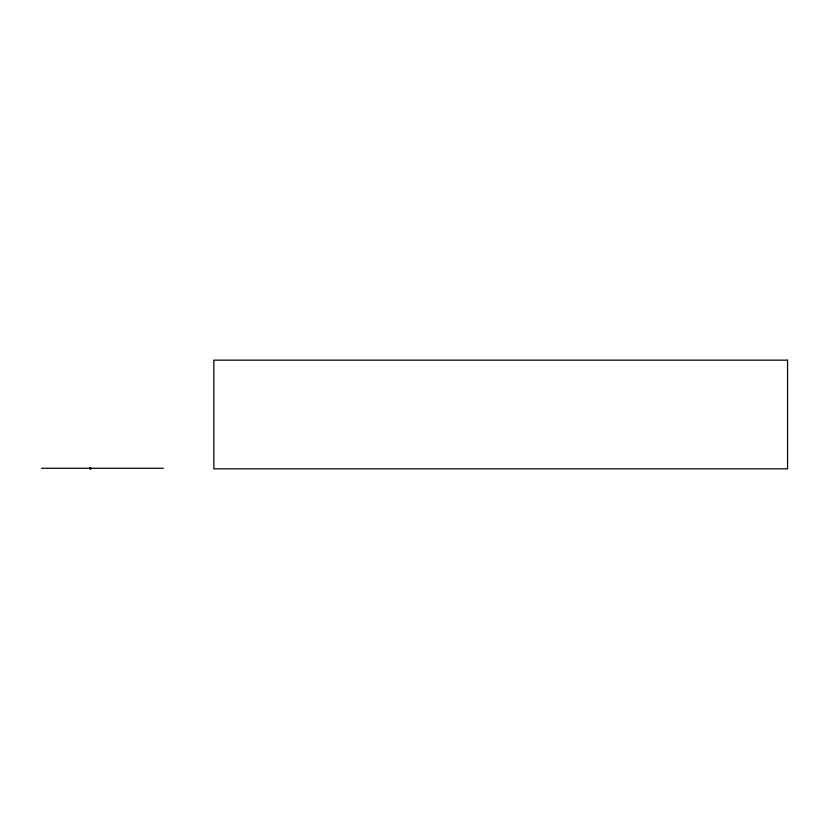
<?xml version="1.0" encoding="UTF-8"?>
<svg xmlns="http://www.w3.org/2000/svg" width="829" height="829" viewBox="0 0 829 829"><rect width="100%" height="100%" fill="white"/><g stroke="black" fill="none" stroke-linecap="round" stroke-linejoin="round"><path stroke-width="1.24" d="M89.978 468.105C90.247 467.017 91.418 469.805 89.967 468.022M90.257 468.675L90.195 468.178M90.91 467.908L90.786 468.447M41.45 468.281L163.365 468.281M89.967 468.841L91.242 468.841M90.154 468.675L90.796 468.727M787.55 360.159L213.83 360.159L213.83 468.841L787.55 468.841L787.55 360.159"/></g></svg>
